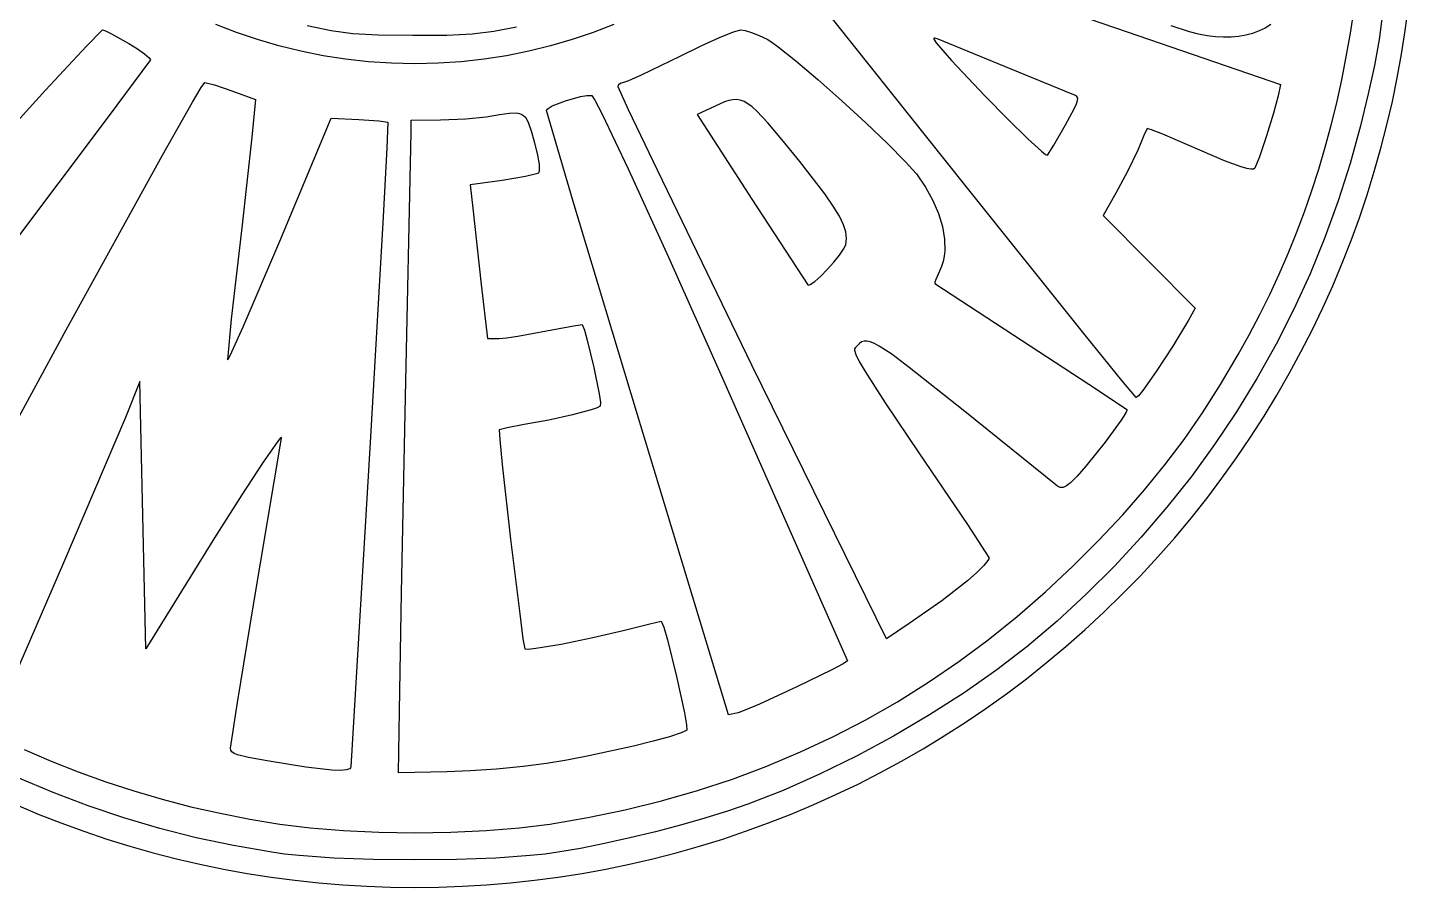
# Model space of a CAD drawing. Extents: x -1 to 208, y 98 to 298.
# Drawn here: x 80.6 to 207.5, y 97.7 to 176.8 of the extents above; entities that cross this region are included whole.
import ezdxf

# ---------------------------------------------------------------- set-up
doc = ezdxf.new("R2010")
doc.units = 0

msp = doc.modelspace()

# ---------------------------------------------------------------- linework, layer by layer
at = {"layer": 'Layer 1'}
for p, q in [((161.432463, 183.398651), (181.675708, 176.443338)), ((166.865201, 162.221163), (151.431929, 181.599296)), ((202.204597, 176.313716), (202.542538, 178.519561)), ((205.167993, 178.091103), (204.846146, 175.745254)), ((207.24389, 176.571833), (207.53355, 178.76376)), ((85.99438, 175.123529), (87.449931, 176.61633)), ((87.449931, 176.61633), (87.735561, 176.519051)), ((87.735561, 176.519051), (88.284312, 176.253047)), ((99.763722, 176.378806), (97.860809, 177.119856)), ((106.274649, 177.031511), (108.480094, 176.569743)), ((108.480094, 176.569743), (110.474729, 176.296174)), ((121.456879, 176.252886), (123.433825, 176.491855)), ((123.433825, 176.491855), (125.51454, 176.893034)), ((134.482758, 177.119856), (132.579051, 176.378806)), ((145.467339, 176.427566), (146.138388, 176.616251)), ((146.138388, 176.616251), (146.541499, 176.549224)), ((146.541499, 176.549224), (147.128852, 176.365371)), ((187.4126, 176.430464), (185.724524, 176.996912)), ((193.800422, 176.516961), (193.208219, 176.297783)), ((194.357213, 176.787711), (193.800422, 176.516961)), ((194.878593, 177.109717), (194.357213, 176.787711)), ((206.901117, 174.386102), (207.24389, 176.571833)), ((88.284312, 176.253047), (89.87181, 175.370626)), ((89.87181, 175.370626), (90.672406, 174.860182)), ((89.87181, 175.370626), (89.87181, 175.370626)), ((101.705255, 175.718542), (99.763722, 176.378806)), ((103.681381, 175.140751), (101.705255, 175.718542)), ((110.474729, 176.296174), (112.800057, 176.165261)), ((112.800057, 176.165261), (115.998397, 176.131792)), ((115.998397, 176.131792), (119.12994, 176.143698)), ((119.12994, 176.143701), (121.456879, 176.252886)), ((130.638322, 175.718542), (128.661392, 175.140751)), ((132.579051, 176.378806), (130.638322, 175.718542)), ((142.503139, 175.141796), (144.196047, 175.911166)), ((144.196047, 175.911166), (145.467339, 176.427566)), ((147.128852, 176.365371), (147.827258, 176.090675)), ((147.827258, 176.090675), (148.560267, 175.751128)), ((148.560267, 175.751208), (148.985899, 175.489307)), ((148.560267, 175.751128), (148.560267, 175.751208)), ((148.985899, 175.489307), (149.584531, 175.055703)), ((163.897794, 175.764326), (164.102161, 175.42671)), ((163.905028, 175.838911), (163.897884, 175.764326)), ((163.978248, 175.859832), (163.905028, 175.838904)), ((164.300902, 175.767945), (163.978248, 175.859832)), ((164.102161, 175.42671), (165.530353, 173.8063)), ((164.824713, 175.54346), (164.300902, 175.767945)), ((170.996892, 172.991469), (164.824713, 175.54346)), ((181.675708, 176.443338), (181.675708, 176.443259)), ((181.675708, 176.443259), (195.759646, 171.598765)), ((188.226053, 176.228185), (187.4126, 176.430464)), ((189.017804, 176.079412), (188.226053, 176.228185)), ((189.7846, 175.983985), (189.017804, 176.079412)), ((190.526456, 175.941583), (189.7846, 175.983985)), ((191.240942, 175.952039), (190.526456, 175.941588)), ((191.927278, 176.015042), (191.240942, 175.952039)), ((192.583843, 176.130344), (191.927278, 176.015042)), ((193.208219, 176.297783), (192.583843, 176.130344)), ((201.824815, 174.145686), (202.204597, 176.313716)), ((204.846146, 175.745254), (204.410042, 173.34228)), ((82.219948, 171.058143), (85.99438, 175.123529)), ((90.672406, 174.860182), (91.316904, 174.401713)), ((91.316904, 174.401713), (91.74012, 174.04696)), ((91.74012, 174.04696), (91.878513, 173.848059)), ((105.691307, 174.647119), (103.681381, 175.140751)), ((107.732615, 174.239423), (105.691307, 174.647119)), ((109.803678, 173.919267), (107.732615, 174.239423)), ((124.610158, 174.239423), (122.539095, 173.919267)), ((126.651469, 174.647119), (124.610158, 174.239423)), ((128.661392, 175.140751), (126.651469, 174.647119)), ((137.015688, 172.489711), (140.567243, 174.193962)), ((140.567243, 174.193962), (142.503139, 175.141796)), ((149.584531, 175.055703), (151.20261, 173.762049)), ((201.404001, 172.013864), (201.824815, 174.145686)), ((206.506063, 172.207454), (206.901117, 174.386102)), ((91.878513, 173.848059), (87.985809, 168.618478)), ((111.902118, 173.688503), (109.803678, 173.919267)), ((114.024674, 173.548824), (111.902118, 173.688503)), ((116.171379, 173.501834), (114.024674, 173.548824)), ((118.318083, 173.548824), (116.171379, 173.501834)), ((120.441462, 173.688503), (118.318083, 173.548824)), ((122.539095, 173.919267), (120.441462, 173.688503)), ((151.20261, 173.762049), (153.21656, 172.047498)), ((165.530353, 173.8063), (168.595923, 170.560573)), ((176.624345, 170.698966), (170.996892, 172.991469)), ((204.410042, 173.34228), (203.843601, 170.738955)), ((96.534819, 171.307253), (96.861484, 171.771757)), ((96.861484, 171.771757), (97.744149, 171.546865)), ((97.744149, 171.546865), (99.353367, 171.010513)), ((134.857704, 171.391012), (134.893923, 171.538014)), ((134.893923, 171.538014), (134.991278, 171.659111)), ((134.991278, 171.659111), (135.134503, 171.741341)), ((135.134503, 171.741341), (135.307487, 171.771675)), ((135.307487, 171.771675), (135.841754, 171.965266)), ((135.841754, 171.965266), (137.015688, 172.489711)), ((153.21656, 172.047498), (155.429238, 170.08915)), ((195.759646, 171.598765), (195.552057, 170.560653)), ((200.940554, 169.916237), (201.404001, 172.013864)), ((206.058696, 170.036932), (206.506063, 172.207454)), ((70.009151, 157.688055), (82.219948, 171.058143)), ((95.743068, 169.976181), (96.534819, 171.307253)), ((99.353367, 171.010513), (101.533065, 170.214589)), ((99.353367, 171.010513), (99.353367, 171.010513)), ((101.533065, 170.214589), (101.17824, 166.741236)), ((130.021986, 170.097921), (131.406729, 170.481317)), ((131.406729, 170.481317), (131.998109, 170.5827)), ((131.998109, 170.5827), (132.43502, 170.595347)), ((132.43502, 170.595332), (132.738354, 170.152957)), ((132.738354, 170.152957), (133.406196, 168.8663)), ((135.828882, 169.2538), (134.857704, 171.391012)), ((145.405376, 170.188599), (145.046525, 170.112642)), ((145.751358, 170.204532), (145.405376, 170.188604)), ((146.093327, 170.153682), (145.751358, 170.204532)), ((146.442531, 170.029529), (146.093327, 170.153682)), ((168.595923, 170.560573), (170.744242, 168.358346)), ((168.595923, 170.560573), (168.595923, 170.560573)), ((176.872981, 170.601205), (176.624345, 170.698966)), ((177.042743, 170.494594), (176.872981, 170.601205)), ((177.126423, 170.347351), (177.042743, 170.494594)), ((177.11758, 170.128012), (177.126365, 170.347351)), ((195.552057, 170.560653), (195.134466, 168.962368)), ((203.843601, 170.738955), (203.130712, 167.792141)), ((92.972794, 165.088883), (95.743068, 169.976181)), ((123.955207, 168.835482), (124.868449, 168.961807)), ((124.868449, 168.961807), (125.538691, 168.973792)), ((125.538691, 168.973795), (125.800186, 168.928096)), ((125.800186, 168.928096), (126.020647, 168.843369)), ((128.282417, 169.211237), (128.319424, 169.296367)), ((130.743719, 160.832724), (128.282417, 169.211237)), ((128.319424, 169.296367), (128.424032, 169.394207)), ((128.424032, 169.394207), (128.805407, 169.617245)), ((128.805407, 169.617245), (130.021986, 170.097921)), ((133.406196, 168.8663), (135.791862, 163.847608)), ((138.473638, 163.713477), (135.828882, 169.2538)), ((143.784885, 169.59166), (142.124164, 168.830333)), ((144.66352, 169.983422), (143.784885, 169.59166)), ((143.784885, 169.59166), (143.784885, 169.59166)), ((145.046525, 170.112642), (144.66352, 169.983422)), ((146.808616, 169.825239), (146.442531, 170.029529)), ((147.202075, 169.534208), (146.808616, 169.825239)), ((147.632541, 169.149684), (147.202075, 169.534208)), ((148.646362, 168.073435), (147.632541, 169.149684)), ((155.429238, 170.08915), (157.641128, 168.064341)), ((176.001583, 167.896016), (176.790109, 169.346172)), ((176.790109, 169.346172), (177.007347, 169.8048)), ((177.007347, 169.8048), (177.11758, 170.128012)), ((195.134466, 168.962368), (194.492384, 166.857986)), ((200.434449, 167.851037), (200.940554, 169.916237)), ((205.558229, 167.875582), (206.058696, 170.036932)), ((87.985809, 168.618478), (78.798728, 156.407677)), ((103.748162, 157.169001), (108.488939, 168.48443)), ((108.488939, 168.48443), (111.014619, 168.380634)), ((111.014619, 168.380634), (112.853158, 168.259543)), ((112.853158, 168.259543), (113.679499, 168.138366)), ((113.679499, 168.138366), (113.590985, 165.775058)), ((115.825399, 168.311356), (118.524881, 168.345955)), ((115.825399, 167.20397), (115.825399, 168.311356)), ((118.524881, 168.345955), (120.855834, 168.43245)), ((120.855834, 168.43245), (122.745877, 168.622826)), ((122.745877, 168.622826), (123.955207, 168.835482)), ((126.020647, 168.843369), (126.207324, 168.71608)), ((126.207324, 168.71608), (126.367434, 168.542683)), ((126.367434, 168.542683), (126.634567, 168.043743)), ((126.634567, 168.043743), (126.874343, 167.318466)), ((142.124164, 168.830333), (147.176331, 161.044499)), ((149.932122, 166.542981), (148.646362, 168.073435)), ((157.641128, 168.064341), (159.655065, 166.15025)), ((170.744242, 168.358346), (172.545771, 166.594075)), ((174.937075, 166.027385), (176.001583, 167.896016)), ((199.884895, 165.816494), (200.434449, 167.851037)), ((203.130712, 167.792141), (202.182877, 164.321685)), ((205.005452, 165.724448), (205.558229, 167.875582)), ((101.17824, 166.741236), (100.25293, 158.414703)), ((115.30642, 142.877386), (115.825399, 167.20397)), ((126.874343, 167.318466), (127.140672, 166.338929)), ((127.140672, 166.338929), (127.139349, 166.339011)), ((127.139868, 166.339011), (127.452049, 165.100792)), ((151.571126, 164.504898), (149.932122, 166.542981)), ((172.545771, 166.594075), (173.808203, 165.446213)), ((183.206882, 166.909883), (182.645275, 165.543087)), ((183.510234, 167.550113), (183.206882, 166.909883)), ((183.911733, 167.431109), (183.510234, 167.550113)), ((184.959339, 167.013761), (183.911733, 167.431109)), ((188.354796, 165.543087), (184.959339, 167.013761)), ((194.492384, 166.857986), (193.843872, 164.935364)), ((84.127681, 149.037021), (92.972794, 165.088883)), ((113.590985, 165.775058), (113.255462, 159.43117)), ((127.452049, 165.100792), (127.611368, 164.2195)), ((159.655065, 166.15025), (161.273144, 164.524125)), ((173.808203, 165.446213), (174.177526, 165.159127)), ((174.177526, 165.159127), (174.340859, 165.093151)), ((174.340859, 165.093151), (174.937075, 166.027385)), ((182.645275, 165.543087), (181.71916, 163.596569)), ((190.63266, 164.582783), (188.354796, 165.543087)), ((199.291901, 163.810757), (199.884895, 165.816494)), ((204.399586, 163.584501), (205.005452, 165.724448)), ((127.611368, 164.2195), (127.621819, 163.662627)), ((135.791862, 163.847608), (139.501125, 155.714662)), ((153.865876, 161.524048), (151.571126, 164.504898)), ((161.273144, 164.524125), (162.297421, 163.363069)), ((192.152573, 164.011829), (190.63266, 164.582783)), ((192.665912, 163.86016), (192.152573, 164.011829)), ((193.036042, 163.791204), (192.665912, 163.86016)), ((193.277416, 163.800136), (193.036042, 163.791193)), ((193.406964, 163.882046), (193.277416, 163.800136)), ((193.843872, 164.935364), (193.406964, 163.882046)), ((198.653848, 161.831893), (199.291901, 163.810757)), ((202.182877, 164.321685), (201.091819, 160.894438)), ((124.199009, 162.774816), (121.257346, 162.359556)), ((126.361811, 163.125145), (124.199009, 162.774816)), ((127.485847, 163.397671), (126.361811, 163.125145)), ((127.571943, 163.49567), (127.485847, 163.397671)), ((127.621824, 163.662627), (127.571943, 163.49567)), ((147.175527, 145.784296), (138.473638, 163.713477)), ((162.297421, 163.363069), (163.130998, 162.154782)), ((181.71916, 163.596569), (180.637767, 161.598232)), ((203.741412, 161.45678), (204.399586, 163.584501)), ((121.257346, 162.359556), (121.499527, 160.214058)), ((154.646351, 160.403303), (153.865876, 161.524048)), ((163.130998, 162.154782), (163.810085, 160.931612)), ((177.800694, 148.543955), (166.865201, 162.221163)), ((180.637767, 161.598232), (179.461418, 159.556609)), ((197.971536, 159.878294), (198.653848, 161.831893)), ((203.030133, 159.342259), (203.741412, 161.45678)), ((121.499527, 160.214058), (122.260698, 153.189466)), ((136.656014, 141.216591), (130.743719, 160.832724)), ((147.176331, 161.044499), (152.297695, 153.154787)), ((155.212807, 159.474376), (154.646351, 160.403303)), ((163.810085, 160.931612), (164.33148, 159.713991)), ((201.091819, 160.894438), (199.862368, 157.514742)), ((113.255462, 159.43117), (112.052578, 138.655898)), ((155.58856, 158.696235), (155.212807, 159.474376)), ((164.33148, 159.713991), (164.689527, 158.522843)), ((179.461418, 159.556609), (183.71782, 155.265771)), ((197.242555, 157.947947), (197.971536, 159.878294)), ((202.266557, 157.24206), (203.030133, 159.342259)), ((100.25293, 158.414703), (99.297039, 150.018968)), ((155.794538, 158.028004), (155.58856, 158.696235)), ((155.855693, 157.428732), (155.794538, 158.028004)), ((164.689527, 158.522843), (164.881037, 157.378683)), ((196.468506, 156.039081), (197.242555, 157.947947)), ((199.862368, 157.514742), (198.495331, 154.186865)), ((100.395347, 149.318233), (103.748162, 157.169001)), ((155.217622, 155.884757), (155.605459, 156.447102)), ((155.605459, 156.447102), (155.792926, 156.857455)), ((155.792926, 156.857455), (155.855693, 157.428732)), ((164.901143, 156.302193), (164.845626, 155.79585)), ((164.881037, 157.378683), (164.901146, 156.302193)), ((201.450673, 155.157149), (202.266557, 157.24206)), ((139.501125, 155.714662), (144.443059, 144.642462)), ((154.096809, 154.577908), (154.693023, 155.238815)), ((154.693023, 155.238815), (155.217622, 155.884757)), ((164.745047, 155.314208), (164.599421, 154.85976)), ((164.845626, 155.79585), (164.745047, 155.314208)), ((183.71782, 155.265771), (187.939618, 151.009448)), ((195.647, 154.149852), (196.468506, 156.039081)), ((200.581685, 153.088488), (201.450673, 155.157149)), ((152.951038, 153.485162), (153.494957, 153.970505)), ((153.494957, 153.970505), (154.096809, 154.577908)), ((164.070789, 153.656625), (163.990319, 153.403575)), ((164.408714, 154.435247), (164.070789, 153.656625)), ((164.599421, 154.85976), (164.408714, 154.435247)), ((194.778834, 152.278486), (195.647, 154.149852)), ((198.495331, 154.186865), (196.994736, 150.91523)), ((122.260698, 153.189466), (122.848871, 148.24118)), ((152.297695, 153.154787), (152.386193, 153.135976)), ((152.386193, 153.13596), (152.530224, 153.190432)), ((152.530224, 153.190432), (152.951038, 153.485162)), ((163.990319, 153.403575), (163.9936, 153.293262)), ((163.993539, 153.293262), (172.747722, 147.549059)), ((199.659613, 151.037208), (200.581685, 153.088488)), ((193.862369, 150.423209), (194.778834, 152.278486)), ((99.297039, 150.018968), (98.938188, 146.268758)), ((187.316051, 149.902142), (185.869343, 147.523699)), ((187.939618, 151.009448), (187.316051, 149.902142)), ((192.89844, 148.582092), (193.862369, 150.423209)), ((196.994736, 150.91523), (195.362176, 147.704023)), ((198.685215, 149.004274), (199.659613, 151.037208)), ((75.117627, 132.457507), (84.127681, 149.037021)), ((99.354171, 147.013255), (100.395347, 149.318233)), ((125.648117, 148.444345), (128.282417, 148.933067)), ((128.282417, 148.933067), (130.601315, 149.369973)), ((130.601315, 149.369973), (131.570062, 149.521319)), ((131.570062, 149.521319), (131.768803, 148.997194)), ((131.768803, 148.997194), (132.033521, 148.065854)), ((191.884632, 146.753294), (192.89844, 148.582092)), ((197.658535, 146.990731), (198.685215, 149.004274)), ((122.848871, 148.24118), (123.922226, 148.241029)), ((123.922226, 148.241018), (124.598897, 148.295652)), ((124.598897, 148.295652), (125.648117, 148.444345)), ((132.033521, 148.065854), (132.633762, 145.559168)), ((156.616047, 147.286265), (156.612025, 147.155675)), ((156.657081, 147.376059), (156.616047, 147.286265)), ((157.047314, 147.784956), (156.657081, 147.376059)), ((157.251699, 147.915385), (157.047314, 147.784956)), ((157.479391, 147.987003), (157.251699, 147.915385)), ((157.742498, 147.992471), (157.479391, 147.986995)), ((158.053889, 147.924722), (157.742498, 147.992471)), ((158.426421, 147.776439), (158.053889, 147.924722)), ((158.872175, 147.540437), (158.426421, 147.776439)), ((160.034041, 146.776549), (158.872175, 147.540437)), ((172.747722, 147.549059), (178.933594, 143.509012)), ((181.191336, 144.362308), (177.800694, 148.543955)), ((185.869343, 147.523699), (184.35346, 145.200388)), ((195.362176, 147.704023), (193.601681, 144.557573)), ((98.938188, 146.268758), (99.058084, 146.423484)), ((99.058084, 146.423484), (99.354171, 147.013255)), ((156.612017, 147.155675), (156.729497, 146.748296)), ((156.729497, 146.748296), (157.038472, 146.106545)), ((157.038472, 146.106545), (157.570323, 145.18301)), ((161.640052, 145.575575), (160.034041, 146.776549)), ((190.244035, 143.988807), (191.884632, 146.753294)), ((196.578753, 144.997543), (197.658535, 146.990731)), ((132.633762, 145.559168), (133.11733, 143.156426)), ((159.529547, 120.592595), (147.175527, 145.784296)), ((157.570323, 145.18301), (159.416094, 142.30064)), ((166.588415, 141.631767), (161.640052, 145.575575)), ((184.35346, 145.200388), (183.116775, 143.454463)), ((195.44666, 143.025756), (196.578753, 144.997543)), ((90.875161, 144.261727), (89.560435, 140.974312)), ((90.944358, 141.493382), (90.875161, 144.261727)), ((144.443059, 144.642462), (144.441736, 144.642388)), ((144.442255, 144.642388), (155.965117, 118.585883)), ((178.933594, 143.509012), (181.641116, 141.701029)), ((182.506075, 142.808354), (181.191336, 144.362308)), ((188.596186, 141.40318), (190.244035, 143.988807)), ((193.601681, 144.557573), (191.715662, 141.480253)), ((114.938721, 124.822835), (115.30642, 142.877386)), ((133.11733, 143.156426), (133.236421, 142.3548)), ((133.236421, 142.3548), (133.230759, 142.012356)), ((159.416094, 142.30064), (162.505011, 137.721605)), ((182.712053, 142.961307), (182.506075, 142.808354)), ((183.116775, 143.454463), (182.712053, 142.961307)), ((194.261464, 141.076417), (195.44666, 143.025756)), ((89.560435, 140.974312), (83.872615, 127.604232)), ((91.221157, 129.209034), (90.944358, 141.493382)), ((130.683386, 141.203486), (128.496448, 140.722789)), ((132.396402, 141.664681), (130.683386, 141.203486)), ((132.949166, 141.858583), (132.396402, 141.664681)), ((133.230783, 142.012356), (132.949166, 141.858583)), ((145.030431, 113.602907), (136.656014, 141.216591)), ((175.27421, 134.641772), (166.588415, 141.631767)), ((181.55341, 141.391181), (181.136623, 140.714836)), ((181.643519, 141.598617), (181.55341, 141.391181)), ((181.641116, 141.701029), (181.643498, 141.598617)), ((186.908107, 138.954663), (188.596186, 141.40318)), ((191.715662, 141.480253), (189.706543, 138.476318)), ((193.023961, 139.150594), (194.261464, 141.076417)), ((124.653611, 140.022634), (123.922226, 139.832256)), ((123.922226, 139.832256), (123.976937, 138.934218)), ((126.241109, 140.316718), (124.653611, 140.022634)), ((128.496448, 140.722789), (126.241109, 140.316718)), ((181.136623, 140.714836), (179.656133, 138.690506)), ((101.334323, 123.724138), (103.921159, 139.071167)), ((103.508386, 138.694292), (102.22986, 136.860811)), ((103.833453, 139.081612), (103.508386, 138.694292)), ((103.908287, 139.128219), (103.833453, 139.081612)), ((103.921159, 139.071167), (103.908327, 139.128219)), ((112.052578, 138.655898), (110.288053, 108.827552)), ((123.976937, 138.934218), (124.20705, 136.651375)), ((179.656133, 138.690506), (177.86989, 136.4845)), ((185.145195, 136.601406), (186.908107, 138.954663)), ((189.706543, 138.476318), (187.577544, 135.550019)), ((191.733368, 137.249214), (193.023961, 139.150594)), ((162.505011, 137.721605), (166.981874, 131.120884)), ((190.390463, 135.373265), (191.733368, 137.249214)), ((102.22986, 136.860811), (100.256957, 133.839982)), ((124.20705, 136.651375), (124.981903, 129.775487)), ((177.86989, 136.4845), (177.072517, 135.581005)), ((183.276078, 134.301672), (185.145195, 136.601406)), ((175.516404, 134.525033), (175.27421, 134.641772)), ((176.091702, 134.680732), (175.784341, 134.537974)), ((176.450559, 134.953242), (176.091702, 134.680732)), ((177.072517, 135.581005), (176.450559, 134.953242)), ((187.577544, 135.550019), (185.331065, 132.705784)), ((188.995264, 133.523925), (190.390463, 135.373265)), ((100.256957, 133.839982), (97.761852, 129.901072)), ((175.784341, 134.537974), (175.516404, 134.525035)), ((181.266959, 132.013677), (183.276078, 134.301672)), ((187.546162, 131.702041), (188.995264, 133.523925)), ((185.331065, 132.705784), (182.970328, 129.94789)), ((166.981874, 131.120884), (168.941905, 128.101727)), ((179.083247, 129.69566), (181.266959, 132.013677)), ((186.045563, 129.908813), (187.546162, 131.702041)), ((97.761852, 129.901072), (91.428746, 119.693028)), ((124.981903, 129.775487), (125.815477, 122.892988)), ((176.693541, 127.30596), (179.083247, 129.69566)), ((182.970328, 129.94789), (180.497761, 127.280623)), ((184.49185, 128.145087), (186.045563, 129.908813)), ((91.428746, 119.693028), (91.221157, 129.209034)), ((83.872615, 127.604232), (79.352315, 117.166544)), ((168.492138, 127.339908), (167.854069, 126.71304)), ((168.863864, 127.810207), (168.492138, 127.339908)), ((168.941101, 127.979741), (168.863864, 127.810207)), ((168.941905, 128.101727), (168.940582, 127.979741)), ((174.158212, 124.926329), (176.693541, 127.30596)), ((180.497761, 127.280623), (177.915759, 124.708189)), ((182.885842, 126.41204), (184.49185, 128.145087)), ((166.977847, 125.951951), (164.620333, 124.115975)), ((167.854069, 126.71304), (166.977847, 125.951951)), ((181.226732, 124.710612), (182.885842, 126.41204)), ((114.752851, 113.983499), (114.938721, 124.822835)), ((171.562528, 122.666872), (174.158212, 124.926329)), ((177.915759, 124.708189), (175.228355, 122.235605)), ((179.524976, 123.051486), (181.226732, 124.710612)), ((99.862691, 114.740659), (101.334323, 123.724138)), ((164.620333, 124.115975), (161.640052, 122.011114)), ((125.815477, 122.892988), (126.11881, 120.602241)), ((135.342092, 121.388362), (137.776843, 121.998245)), ((137.776843, 121.998245), (138.836519, 122.218711)), ((138.836519, 122.218711), (139.055369, 121.678822)), ((161.640052, 122.011114), (159.529547, 120.592595)), ((168.904898, 120.526626), (171.562528, 122.666872)), ((175.228355, 122.235605), (172.437152, 119.866018)), ((177.791852, 121.445483), (179.524976, 123.051486)), ((129.627721, 120.125095), (132.538015, 120.714885)), ((132.538015, 120.714885), (135.342092, 121.388362)), ((139.055369, 121.678822), (139.394114, 120.51051)), ((176.028131, 119.891757), (177.791852, 121.445483)), ((126.11881, 120.602241), (126.275713, 119.693028)), ((126.275713, 119.693028), (126.587091, 119.668898)), ((126.587091, 119.668888), (127.308032, 119.743728)), ((127.308032, 119.743728), (129.627721, 120.125095)), ((139.394114, 120.51051), (140.234133, 117.140805)), ((166.185307, 118.507046), (168.904898, 120.526626)), ((172.437152, 119.866018), (169.684568, 117.749886)), ((174.235462, 118.390354), (176.028131, 119.891757)), ((155.572465, 118.319562), (154.528079, 117.766803)), ((155.965117, 118.585883), (155.572465, 118.319562)), ((163.403754, 116.606535), (166.185307, 118.507046)), ((172.413004, 116.942074), (174.235462, 118.390354)), ((140.234133, 117.140805), (140.963118, 113.810507)), ((154.528079, 117.766803), (151.293536, 116.184914)), ((169.684568, 117.749886), (166.683358, 115.654669)), ((170.56401, 115.54687), (172.413004, 116.942074)), ((151.293536, 116.184914), (147.877958, 114.610296)), ((160.558645, 114.825143), (163.403754, 116.606535)), ((166.683358, 115.654669), (163.493876, 113.613377)), ((168.687659, 114.203966), (170.56401, 115.54687)), ((99.214971, 110.557469), (99.862691, 114.740659)), ((147.877958, 114.610296), (146.606665, 114.06556)), ((157.651585, 113.163594), (160.558645, 114.825143)), ((114.683655, 108.273168), (114.752851, 113.983499)), ((140.963118, 113.810507), (141.164262, 112.690495)), ((145.895389, 113.810507), (145.030431, 113.602907)), ((146.606665, 114.06556), (145.895389, 113.810507)), ((154.680955, 111.621958), (157.651585, 113.163594)), ((163.493876, 113.613377), (160.174045, 111.660566)), ((166.786353, 112.913364), (168.687659, 114.203966)), ((140.666211, 111.955074), (139.591247, 111.601043)), ((141.004959, 112.099904), (140.666211, 111.955074)), ((141.190006, 112.218172), (141.004959, 112.099904)), ((141.164262, 112.690495), (141.190006, 112.218172)), ((164.860916, 111.675859), (166.786353, 112.913364)), ((99.245549, 110.376431), (99.214971, 110.557469)), ((136.267386, 110.730438), (132.177552, 109.834094)), ((138.085013, 111.183444), (136.267386, 110.730438)), ((139.591247, 111.601043), (138.085013, 111.183444)), ((151.646768, 110.198594), (154.680955, 111.621958)), ((160.174045, 111.660566), (156.785017, 109.829295)), ((160.93923, 109.358596), (162.911341, 110.490678)), ((162.911341, 110.490678), (164.860916, 111.675859)), ((80.264735, 110.422286), (82.730871, 109.355374)), ((82.730871, 109.355374), (85.231611, 108.364899)), ((99.350964, 110.217909), (99.245549, 110.376431)), ((99.548885, 110.075502), (99.350964, 110.217909)), ((99.859469, 109.943542), (99.548885, 110.075502)), ((100.893398, 109.682041), (99.859469, 109.943542)), ((102.606417, 109.381112), (100.893398, 109.682041)), ((106.156378, 108.808237), (102.606417, 109.381112)), ((130.145893, 109.447081), (128.282417, 109.138929)), ((132.177552, 109.834094), (130.145893, 109.447081)), ((148.548199, 108.895145), (151.646768, 110.198594)), ((156.785017, 109.829295), (153.38553, 108.152476)), ((158.946205, 108.278791), (160.93923, 109.358596)), ((85.231611, 108.364899), (87.767751, 107.452464)), ((108.536415, 108.533068), (106.156378, 108.808237)), ((109.326542, 108.504083), (108.536415, 108.533068)), ((109.871263, 108.544313), (109.326542, 108.504083)), ((110.186683, 108.652136), (109.871263, 108.544313)), ((110.263113, 108.731775), (110.186683, 108.652136)), ((110.288053, 108.827552), (110.263103, 108.731775)), ((119.146842, 108.37697), (114.683655, 108.273168)), ((121.250904, 108.457405), (119.146842, 108.37697)), ((123.676005, 108.627998), (121.250904, 108.457405)), ((126.120422, 108.86376), (123.676005, 108.627998)), ((128.282417, 109.138929), (126.120422, 108.86376)), ((145.385271, 107.70994), (148.548199, 108.895145)), ((153.38553, 108.152476), (150.035926, 106.665544)), ((156.933059, 107.251312), (158.946205, 108.278791)), ((82.914325, 106.466014), (79.708751, 107.821787)), ((87.767751, 107.452464), (90.338492, 106.615667)), ((142.157964, 106.643827), (145.385271, 107.70994)), ((150.035926, 106.665544), (146.795744, 105.401501)), ((154.899805, 106.277728), (156.933059, 107.251312)), ((86.142438, 105.240579), (82.914325, 106.466014)), ((90.338492, 106.615667), (92.94624, 105.854507)), ((92.94624, 105.854507), (95.590192, 105.169763)), ((135.507842, 104.868832), (138.865488, 105.696783)), ((138.865488, 105.696783), (142.157964, 106.643827)), ((146.795744, 105.401501), (144.9202, 104.75781)), ((152.848848, 105.355646), (154.899805, 106.277728)), ((79.475418, 105.355646), (81.543274, 104.486665)), ((81.543274, 104.486665), (83.627214, 103.669959)), ((89.405141, 104.142282), (86.142438, 105.240579)), ((92.712907, 103.1695), (89.405141, 104.142282)), ((95.590192, 105.169763), (98.271973, 104.56068)), ((98.271973, 104.56068), (100.990757, 104.026413)), ((128.593807, 103.567782), (132.084207, 104.159173)), ((132.084207, 104.159173), (135.507842, 104.868832)), ((144.9202, 104.75781), (142.838662, 104.110897)), ((148.695437, 103.669959), (150.780198, 104.486665)), ((150.780198, 104.486665), (152.848848, 105.355646)), ((83.627214, 103.669959), (85.726456, 102.906401)), ((85.726456, 102.906401), (87.840167, 102.195916)), ((96.076982, 102.319032), (92.712907, 103.1695)), ((100.990757, 104.026413), (103.748162, 103.567782)), ((103.748162, 103.567782), (106.553043, 103.215376)), ((106.553043, 103.215376), (109.6162, 102.964324)), ((109.6162, 102.964324), (112.850756, 102.81307)), ((119.492017, 102.81307), (122.72656, 102.964324)), ((122.72656, 102.964324), (125.788926, 103.215376)), ((125.788926, 103.215376), (128.593807, 103.567782)), ((138.291795, 102.862147), (135.944735, 102.291672)), ((140.609085, 103.473651), (138.291795, 102.862147)), ((142.838662, 104.110897), (140.609085, 103.473651)), ((144.480066, 102.195916), (146.5946, 102.906401)), ((146.5946, 102.906401), (148.695437, 103.669959)), ((87.840167, 102.195916), (89.967557, 101.537734)), ((99.509463, 101.586836), (96.076982, 102.319032)), ((103.021593, 100.972106), (99.509463, 101.586836)), ((112.850756, 102.81307), (116.171379, 102.763169)), ((116.171379, 102.763169), (119.492017, 102.81307)), ((133.627464, 101.77592), (131.399477, 101.330958)), ((135.944735, 102.291672), (133.627464, 101.77592)), ((142.352679, 101.537734), (144.480066, 102.195916)), ((89.967557, 101.537734), (92.107028, 100.931876)), ((92.107028, 100.931876), (94.25776, 100.379091)), ((94.25776, 100.379091), (96.418144, 99.878632)), ((104.189904, 100.807959), (103.021593, 100.972106)), ((105.54808, 100.665552), (104.189904, 100.807959)), ((108.727106, 100.446708), (105.54808, 100.665552)), ((112.340622, 100.314747), (108.727106, 100.446708)), ((116.171379, 100.271292), (112.340622, 100.314747)), ((120.002151, 100.314747), (116.171379, 100.271292)), ((123.614863, 100.446708), (120.002151, 100.314747)), ((126.793889, 100.665552), (123.614863, 100.446708)), ((128.152065, 100.807959), (126.793889, 100.665552)), ((129.320376, 100.972106), (128.152065, 100.807959)), ((131.399477, 101.330958), (129.320376, 100.972106)), ((135.900494, 99.878632), (138.061682, 100.379091)), ((138.061682, 100.379091), (140.212403, 100.931876)), ((140.212403, 100.931876), (142.352679, 101.537734)), ((96.418144, 99.878632), (98.588182, 99.430471)), ((98.588182, 99.430471), (100.767076, 99.035412)), ((100.767076, 99.035412), (102.952399, 98.693451)), ((129.365421, 98.693451), (131.55076, 99.035412)), ((131.55076, 99.035412), (133.729641, 99.430471)), ((133.729641, 99.430471), (135.900494, 99.878632)), ((102.952399, 98.693451), (105.144165, 98.403791)), ((105.144165, 98.403791), (107.340765, 98.166428)), ((107.340765, 98.166428), (109.541381, 97.982168)), ((109.541381, 97.982168), (111.745215, 97.85103)), ((111.745215, 97.85103), (113.951464, 97.771345)), ((113.951464, 97.771345), (116.158507, 97.745601)), ((116.158507, 97.745607), (118.365563, 97.77135)), ((118.365563, 97.771345), (120.571008, 97.85103)), ((120.571008, 97.85103), (122.775651, 97.982168)), ((122.775651, 97.982168), (124.976262, 98.166428)), ((124.976262, 98.166428), (127.173653, 98.403791)), ((127.173653, 98.403791), (129.365421, 98.693451))]:
    msp.add_line(p, q, dxfattribs=at)

doc.saveas('drawing.dxf')
